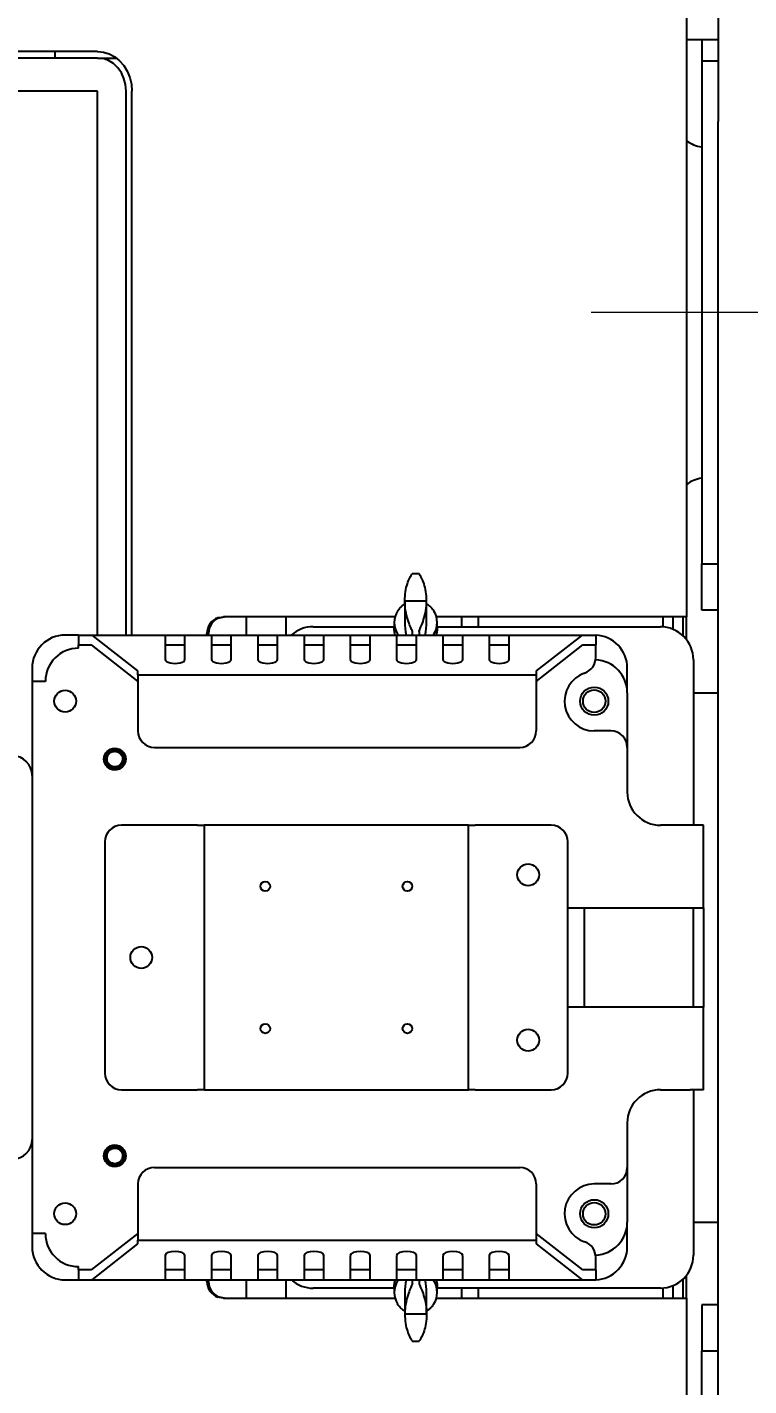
# Model space of a CAD drawing. Header units: millimetres. Extents: x -151 to 542, y -128 to 292.
# Drawn here: x 62.67 to 73.59, y 90.58 to 111.12 of the extents above; entities that cross this region are included whole.
import ezdxf

# ---------------------------------------------------------------- set-up
doc = ezdxf.new("R2010")
doc.units = ezdxf.units.MM
doc.linetypes.add('CENTERX2', pattern=[20.32, 12.7, -2.54, 2.54, -2.54])
doc.styles.add('SLDTEXTSTYLE3', font='TXT', dxfattribs={"width": 0.7})
doc.dimstyles.new('SLDDIMSTYLE3', dxfattribs={"dimtxt": 2.857707, "dimasz": 1.5, "dimexe": 0, "dimexo": 0.0625, "dimgap": 0.714427, "dimtad": 1, "dimlfac": 20, "dimrnd": 1e-09, "dimzin": 12, "dimdsep": 46, "dimtxsty": 'SLDTEXTSTYLE3', "dimsah": 1, "dimcen": 0.09, "dimadec": 0, "dimazin": 3, "dimtfac": 1, "dimtmove": 0, "dimatfit": 0, "dimfxl": 1, "dimfrac": 2, "dimtolj": 1, "dimtzin": 12, "dimarcsym": 0})

# ---------------------------------------------------------------- blocks, each defined once
blk = doc.blocks.new('_D_4')
at = {"color": 7, "linetype": 'Continuous', "lineweight": 18}
for p, q in [((95.481, 111.305), (95.481, 113.305)), ((95.481, 102.305), (95.481, 111.305)), ((95.481, 102.305), (95.481, 100.305))]:
    blk.add_line(p, q, dxfattribs=at)
for points in [[(95.481, 111.305), (95.781, 112.805), (95.181, 112.805)], [(95.481, 102.305), (95.181, 100.805), (95.781, 100.805)]]:
    blk.add_solid(points, dxfattribs=at)
at = {"color": 7, "linetype": 'Continuous', "lineweight": 18, "insert": (92.071, 104.019), "char_height": 2.6458, "attachment_point": 1, "rotation": 90, "style": 'SLDTEXTSTYLE3'}
blk.add_mtext('180', dxfattribs=at)
blk = doc.blocks.new('_D_5')
at = {"color": 7, "linetype": 'Continuous', "lineweight": 18}
for p, q in [((95.481, 91.805), (95.481, 93.805)), ((95.481, 91.805), (95.481, 82.805)), ((95.481, 82.805), (95.481, 80.805))]:
    blk.add_line(p, q, dxfattribs=at)
for points in [[(95.481, 91.805), (95.781, 93.305), (95.181, 93.305)], [(95.481, 82.805), (95.181, 81.305), (95.781, 81.305)]]:
    blk.add_solid(points, dxfattribs=at)
at = {"color": 7, "linetype": 'Continuous', "lineweight": 18, "insert": (92.071, 84.519), "char_height": 2.6458, "attachment_point": 1, "rotation": 90, "style": 'SLDTEXTSTYLE3'}
blk.add_mtext('180', dxfattribs=at)

msp = doc.modelspace()

# ---------------------------------------------------------------- linework, layer by layer
at = {"color": 7, "linetype": 'Continuous', "lineweight": 25}
for p, q in [((73.12476, 114.99821), (73.12476, 109.69501)), ((72.64226, 112.19774), (72.64226, 102.20484)), ((63.73867, 110.75484), (57.33008, 110.75484)), ((63.09226, 110.75484), (63.09226, 110.65484)), ((73.12476, 110.92984), (72.64226, 110.92984)), ((72.87476, 110.92984), (72.87476, 110.60484)), ((63.73867, 110.65484), (57.33008, 110.65484)), ((63.73867, 110.65484), (64.02589, 110.65484)), ((72.87476, 110.60484), (72.87476, 103.00484)), ((73.12476, 110.60484), (72.87476, 110.60484)), ((63.73867, 110.15484), (57.33008, 110.15484)), ((63.73867, 101.92984), (63.73867, 110.15484)), ((64.17168, 101.92984), (64.17168, 110.15484)), ((64.25828, 101.92984), (64.25828, 110.15484)), ((73.12476, 109.25164), (73.12476, 109.69501)), ((73.12476, 84.85805), (73.12476, 109.25164)), ((72.87476, 103.00484), (73.12476, 103.00484)), ((72.87476, 102.30484), (72.87476, 103.00484)), ((68.60172, 102.85564), (68.49779, 102.85564)), ((68.38476, 102.44906), (68.38476, 102.12722)), ((68.38476, 102.44905), (68.71476, 102.44905)), ((68.71476, 102.12722), (68.71476, 102.44906)), ((65.55732, 102.18997), (65.64226, 102.20484)), ((65.58232, 102.18997), (65.55732, 102.18997)), ((65.58232, 102.18997), (65.65876, 102.20484)), ((65.80732, 102.20484), (65.64226, 102.20484)), ((68.23636, 102.20484), (65.80732, 102.20484)), ((65.99226, 101.92984), (65.99226, 102.20484)), ((66.59226, 101.92984), (66.59226, 102.20484)), ((68.22476, 102.11897), (68.22476, 102.0348)), ((72.24226, 102.20484), (68.86315, 102.20484)), ((68.87476, 102.0348), (68.87476, 102.11897)), ((69.24226, 102.20484), (69.24226, 102.05484)), ((69.49226, 102.20484), (69.49226, 102.05484)), ((72.64226, 102.20484), (72.24226, 102.20484)), ((72.29226, 102.05303), (72.29226, 102.20484)), ((72.44226, 102.0163), (72.44226, 102.20484)), ((72.59226, 101.91912), (72.59226, 102.20484)), ((72.64226, 101.86459), (72.64226, 102.20484)), ((73.12476, 102.30484), (72.87476, 102.30484)), ((63.44976, 101.92984), (63.24976, 101.92984)), ((63.44976, 101.92984), (63.44976, 101.77984)), ((63.44976, 101.92984), (63.6578, 101.92984)), ((64.34976, 101.38708), (63.6578, 101.92984)), ((63.6578, 101.92984), (64.76127, 101.92984)), ((64.76127, 101.92984), (64.76127, 101.5588)), ((64.76127, 101.92984), (65.06127, 101.92984)), ((65.06127, 101.5588), (65.06127, 101.92984)), ((65.06127, 101.92984), (65.46127, 101.92984)), ((65.39226, 101.92984), (65.39226, 101.95484)), ((65.41726, 101.92984), (65.41726, 101.95484)), ((65.46127, 101.92984), (65.46127, 101.5588)), ((65.46127, 101.92984), (65.76127, 101.92984)), ((65.76127, 101.5588), (65.76127, 101.92984)), ((65.76127, 101.92984), (66.16127, 101.92984)), ((66.16127, 101.92984), (66.16127, 101.5588)), ((66.16127, 101.92984), (66.46127, 101.92984)), ((66.46127, 101.5588), (66.46127, 101.92984)), ((66.46127, 101.92984), (66.86127, 101.92984)), ((66.86127, 101.92984), (66.86127, 101.5588)), ((66.86127, 101.92984), (67.16127, 101.92984)), ((66.99976, 102.05484), (68.22476, 102.05484)), ((67.16127, 101.5588), (67.16127, 101.92984)), ((67.16127, 101.92984), (67.56127, 101.92984)), ((67.56127, 101.92984), (67.56127, 101.5588)), ((67.56127, 101.92984), (67.86127, 101.92984)), ((67.86127, 101.5588), (67.86127, 101.92984)), ((67.86127, 101.92984), (68.26127, 101.92984)), ((68.22476, 102.02496), (68.22476, 102.00982)), ((68.26127, 101.92984), (68.26127, 101.5588)), ((68.26127, 101.92984), (68.56127, 101.92984)), ((68.28585, 101.92984), (68.27476, 101.94614)), ((68.39976, 101.96533), (68.39976, 101.92984)), ((68.49976, 101.92984), (68.49976, 101.98406)), ((68.56127, 101.5588), (68.56127, 101.92984)), ((68.56127, 101.92984), (68.96127, 101.92984)), ((68.59976, 101.98406), (68.59976, 101.92984)), ((68.69976, 101.92984), (68.69976, 101.96533)), ((68.82476, 101.94614), (68.81201, 101.92984)), ((68.87476, 102.05484), (72.24976, 102.05484)), ((68.87476, 102.00982), (68.87476, 102.02496)), ((68.96127, 101.92984), (68.96127, 101.5588)), ((68.96127, 101.92984), (69.26127, 101.92984)), ((69.26127, 101.5588), (69.26127, 101.92984)), ((69.26127, 101.92984), (69.66127, 101.92984)), ((69.66127, 101.92984), (69.66127, 101.5588)), ((69.66127, 101.92984), (69.96127, 101.92984)), ((69.96127, 101.92984), (71.06474, 101.92984)), ((69.96127, 101.5588), (69.96127, 101.92984)), ((71.06474, 101.92984), (70.37279, 101.38708)), ((71.06474, 101.92984), (71.27279, 101.92984)), ((71.27279, 101.92984), (71.27279, 101.77984)), ((63.44976, 101.77984), (63.64435, 101.77984)), ((63.44976, 101.72984), (63.44976, 101.77984)), ((63.64435, 101.77984), (64.34976, 101.22653)), ((64.76127, 101.77984), (65.06127, 101.77984)), ((65.46127, 101.77984), (65.76127, 101.77984)), ((66.16127, 101.77984), (66.46127, 101.77984)), ((66.86127, 101.77984), (67.16127, 101.77984)), ((67.56127, 101.77984), (67.86127, 101.77984)), ((68.26127, 101.77984), (68.56127, 101.77984)), ((68.96127, 101.77984), (69.26127, 101.77984)), ((69.66127, 101.77984), (69.96127, 101.77984)), ((70.37279, 101.22653), (71.07819, 101.77984)), ((71.07819, 101.77984), (71.27279, 101.77984)), ((71.27279, 101.59203), (71.27279, 101.77984)), ((72.74976, 101.55484), (72.74976, 99.05484)), ((62.74976, 101.42984), (62.74976, 101.22984)), ((64.34976, 101.32984), (64.34976, 101.38708)), ((64.34976, 101.32984), (70.37279, 101.32984)), ((64.34976, 101.32984), (64.34976, 100.47984)), ((70.37279, 101.38708), (70.37279, 101.32984)), ((70.37279, 101.32984), (70.37279, 100.47984)), ((71.74976, 101.05484), (71.74976, 101.42984)), ((62.74976, 101.22984), (62.74976, 99.80484)), ((62.94976, 101.22984), (62.74976, 101.22984)), ((71.74976, 101.05484), (71.74976, 100.22984)), ((72.74976, 101.05484), (73.12476, 101.05484)), ((71.49976, 100.47984), (71.24976, 100.47984)), ((64.59976, 100.22984), (70.12279, 100.22984)), ((71.74976, 100.22984), (71.74976, 99.55484)), ((63.98217, 99.93864), (63.99976, 99.93657)), ((62.74976, 99.80484), (62.74976, 94.30484)), ((65.24976, 99.05484), (64.09976, 99.05484)), ((65.24976, 99.05484), (65.34976, 99.05484)), ((65.34976, 99.05484), (65.34976, 95.05484)), ((65.59976, 99.05484), (65.34976, 99.05484)), ((69.09976, 99.05484), (65.59976, 99.05484)), ((69.34976, 99.05484), (69.09976, 99.05484)), ((69.34976, 95.05484), (69.34976, 99.05484)), ((69.34976, 99.05484), (69.44976, 99.05484)), ((70.59976, 99.05484), (69.44976, 99.05484)), ((72.69976, 99.05484), (72.24976, 99.05484)), ((72.89976, 99.05484), (72.69976, 99.05484)), ((72.89976, 97.80484), (72.89976, 99.05484)), ((63.84976, 98.80484), (63.84976, 95.30484)), ((70.84976, 95.30484), (70.84976, 98.80484)), ((70.84976, 97.80484), (72.69976, 97.80484)), ((71.09976, 96.30484), (71.09976, 97.80484)), ((72.69976, 97.80484), (72.89976, 97.80484)), ((72.74976, 97.55484), (72.74976, 97.80484)), ((72.89976, 97.80484), (72.89976, 97.55484)), ((72.74976, 96.55484), (72.74976, 97.55484)), ((72.89976, 97.55484), (72.89976, 96.55484)), ((72.74976, 96.30484), (72.74976, 96.55484)), ((72.89976, 96.55484), (72.89976, 96.30484)), ((72.69976, 96.30484), (70.84976, 96.30484)), ((72.89976, 96.30484), (72.69976, 96.30484)), ((72.89976, 95.05484), (72.89976, 96.30484)), ((64.09976, 95.05484), (65.24976, 95.05484)), ((65.34976, 95.05484), (65.24976, 95.05484)), ((65.34976, 95.05484), (65.59976, 95.05484)), ((65.59976, 95.05484), (69.09976, 95.05484)), ((69.09976, 95.05484), (69.34976, 95.05484)), ((69.44976, 95.05484), (69.34976, 95.05484)), ((69.44976, 95.05484), (70.59976, 95.05484)), ((72.24976, 95.05484), (72.69976, 95.05484)), ((72.89976, 95.05484), (72.69976, 95.05484)), ((72.74976, 95.05484), (72.74976, 92.55484)), ((71.74976, 94.55484), (71.74976, 93.87984)), ((62.74976, 94.30484), (62.74976, 92.87984)), ((63.98217, 93.93864), (63.99976, 93.93657)), ((64.59976, 93.87984), (70.12279, 93.87984)), ((71.74976, 93.87984), (71.74976, 93.05484)), ((64.34976, 93.62984), (64.34976, 92.77984)), ((70.37279, 93.62984), (70.37279, 92.77984)), ((71.49976, 93.62984), (71.24976, 93.62984)), ((62.94976, 92.87984), (62.74976, 92.87984)), ((62.74976, 92.87984), (62.74976, 92.67984)), ((64.34976, 92.88315), (63.64435, 92.32984)), ((71.07819, 92.32984), (70.37279, 92.88315)), ((71.74976, 92.67984), (71.74976, 93.05484)), ((72.74976, 93.05484), (73.12476, 93.05484)), ((63.6578, 92.17984), (64.34976, 92.7226)), ((64.34976, 92.77984), (70.37279, 92.77984)), ((64.34976, 92.7226), (64.34976, 92.77984)), ((70.37279, 92.77984), (70.37279, 92.7226)), ((70.37279, 92.7226), (71.06474, 92.17984)), ((64.76127, 92.55089), (64.76127, 92.17984)), ((65.06127, 92.17984), (65.06127, 92.55089)), ((65.46127, 92.55089), (65.46127, 92.17984)), ((65.76127, 92.17984), (65.76127, 92.55089)), ((66.16127, 92.55089), (66.16127, 92.17984)), ((66.46127, 92.17984), (66.46127, 92.55089)), ((66.86127, 92.55089), (66.86127, 92.17984)), ((67.16127, 92.17984), (67.16127, 92.55089)), ((67.56127, 92.55089), (67.56127, 92.17984)), ((67.86127, 92.17984), (67.86127, 92.55089)), ((68.26127, 92.55089), (68.26127, 92.17984)), ((68.56127, 92.17984), (68.56127, 92.55089)), ((68.96127, 92.55089), (68.96127, 92.17984)), ((69.26127, 92.17984), (69.26127, 92.55089)), ((69.66127, 92.55089), (69.66127, 92.17984)), ((69.96127, 92.17984), (69.96127, 92.55089)), ((71.27279, 92.32984), (71.27279, 92.51766)), ((63.44976, 92.32984), (63.44976, 92.37984)), ((63.44976, 92.32984), (63.44976, 92.17984)), ((63.64435, 92.32984), (63.44976, 92.32984)), ((65.06127, 92.32984), (64.76127, 92.32984)), ((65.76127, 92.32984), (65.46127, 92.32984)), ((66.46127, 92.32984), (66.16127, 92.32984)), ((67.16127, 92.32984), (66.86127, 92.32984)), ((67.86127, 92.32984), (67.56127, 92.32984)), ((68.56127, 92.32984), (68.26127, 92.32984)), ((69.26127, 92.32984), (68.96127, 92.32984)), ((69.96127, 92.32984), (69.66127, 92.32984)), ((71.27279, 92.32984), (71.07819, 92.32984)), ((71.27279, 92.32984), (71.27279, 92.17984)), ((72.64226, 91.90484), (72.64226, 92.2451)), ((63.24976, 92.17984), (63.44976, 92.17984)), ((63.44976, 92.17984), (63.6578, 92.17984)), ((63.6578, 92.17984), (64.76127, 92.17984)), ((64.76127, 92.17984), (65.06127, 92.17984)), ((65.06127, 92.17984), (65.46127, 92.17984)), ((65.39226, 92.15484), (65.39226, 92.17984)), ((65.41726, 92.15484), (65.41726, 92.17984)), ((65.46127, 92.17984), (65.76127, 92.17984)), ((65.76127, 92.17984), (66.16127, 92.17984)), ((65.99226, 91.90484), (65.99226, 92.17984)), ((66.16127, 92.17984), (66.46127, 92.17984)), ((66.46127, 92.17984), (66.86127, 92.17984)), ((66.59226, 91.90484), (66.59226, 92.17984)), ((66.86127, 92.17984), (67.16127, 92.17984)), ((68.22476, 92.05484), (66.99976, 92.05484)), ((67.16127, 92.17984), (67.56127, 92.17984)), ((67.56127, 92.17984), (67.86127, 92.17984)), ((67.86127, 92.17984), (68.26127, 92.17984)), ((68.22476, 92.09987), (68.22476, 92.08473)), ((68.22476, 92.07489), (68.22476, 91.99072)), ((68.26127, 92.17984), (68.56127, 92.17984)), ((68.27476, 92.16355), (68.28751, 92.17984)), ((68.39976, 92.17984), (68.39976, 92.14436)), ((68.49976, 92.12563), (68.49976, 92.17984)), ((68.56127, 92.17984), (68.96127, 92.17984)), ((68.59976, 92.17984), (68.59976, 92.12563)), ((68.69976, 92.14436), (68.69976, 92.17984)), ((68.81366, 92.17984), (68.82476, 92.16355)), ((68.87476, 92.08473), (68.87476, 92.09987)), ((68.87476, 91.99072), (68.87476, 92.07489)), ((72.24976, 92.05484), (68.87476, 92.05484)), ((68.96127, 92.17984), (69.26127, 92.17984)), ((69.24226, 92.05484), (69.24226, 91.90484)), ((69.26127, 92.17984), (69.66127, 92.17984)), ((69.49226, 92.05484), (69.49226, 91.90484)), ((69.66127, 92.17984), (69.96127, 92.17984)), ((69.96127, 92.17984), (71.06474, 92.17984)), ((71.06474, 92.17984), (71.27279, 92.17984)), ((72.29226, 91.90484), (72.29226, 92.05665)), ((72.44226, 91.90484), (72.44226, 92.09339)), ((72.59226, 91.90484), (72.59226, 92.19057)), ((65.64226, 91.90484), (65.55732, 91.91971)), ((65.58232, 91.91971), (65.55732, 91.91971)), ((65.65876, 91.90484), (65.58232, 91.91971)), ((65.64226, 91.90484), (65.80732, 91.90484)), ((65.80732, 91.90484), (68.23636, 91.90484)), ((68.38476, 91.98247), (68.38476, 91.66062)), ((68.71476, 91.66062), (68.71476, 91.98247)), ((68.86315, 91.90484), (72.24226, 91.90484)), ((72.24226, 91.90484), (72.64226, 91.90484)), ((72.64226, 91.90484), (72.64226, 81.91195)), ((68.71476, 91.66064), (68.38476, 91.66064)), ((73.12476, 91.80484), (72.87476, 91.80484)), ((72.87476, 91.80484), (72.87476, 91.10484)), ((68.49779, 91.25405), (68.60172, 91.25405)), ((72.87476, 91.10484), (73.12476, 91.10484)), ((72.87476, 83.50484), (72.87476, 91.10484))]:
    msp.add_line(p, q, dxfattribs=at)
at = {"color": 7, "linetype": 'CENTERX2', "lineweight": 18}
msp.add_line((129.62476, 106.80484), (70.87476, 106.80484), dxfattribs=at)
at = {"color": 7, "linetype": 'Continuous', "lineweight": 25, "flags": 128}
for points in [[(63.73867, 110.75484), (63.8289, 110.74573), (63.91639, 110.71866), (63.99847, 110.67446), (64.07267, 110.61447), (64.13672, 110.54052), (64.18867, 110.45484), (64.22695, 110.36006), (64.25039, 110.25903), (64.25828, 110.15484)], [(64.17168, 110.15484), (64.16336, 110.25239), (64.13872, 110.34619), (64.0987, 110.43263), (64.04485, 110.5084), (63.97924, 110.57058), (63.90437, 110.61678), (63.82314, 110.64524), (63.73867, 110.65484)], [(68.22476, 102.00982), (68.23079, 101.94762), (68.23479, 101.92984)], [(68.86472, 101.92984), (68.86872, 101.94762), (68.87476, 102.00982)], [(68.23479, 92.17984), (68.23079, 92.16207), (68.22476, 92.09987)], [(68.87476, 92.09987), (68.86872, 92.16207), (68.86472, 92.17984)]]:
    msp.add_lwpolyline(points, dxfattribs=at)
at = {"color": 7, "linetype": 'Continuous', "lineweight": 25}
for centre, radius in [((63.24976, 100.92984), 0.165), ((71.24976, 100.92984), 0.2125), ((71.24976, 100.92984), 0.17), ((63.99976, 100.05484), 0.165), ((70.24976, 98.30484), 0.165), ((66.27476, 98.12984), 0.0725), ((68.42476, 98.12984), 0.0725), ((64.39976, 97.05484), 0.165), ((66.27476, 95.97984), 0.0725), ((68.42476, 95.97984), 0.0725), ((70.24976, 95.80484), 0.165), ((63.99976, 94.05484), 0.165), ((63.24976, 93.17984), 0.165), ((71.24976, 93.17984), 0.2125), ((71.24976, 93.17984), 0.17)]:
    msp.add_circle(centre, radius, dxfattribs=at)
for centre, radius, start, end in [((72.94226, 109.80484), 0.5, 233.130102, 262.24138), ((72.94226, 103.80484), 0.5, 97.75862, 126.869898), ((65.64226, 101.95484), 0.25, 109.861397, 180), ((65.66726, 101.95484), 0.25, 109.861397, 180), ((68.54847, 102.11897), 0.32371, 147.730772, 212.269228), ((69.26595, 102.12723), 0.88119, 180.000355, 192.943837), ((67.83356, 102.12723), 0.88119, 347.056163, 359.999645), ((68.55105, 102.11897), 0.32371, 327.730772, 32.269228), ((63.24976, 101.42984), 0.5, 90, 180), ((66.99976, 101.55484), 0.5, 90, 131.409622), ((71.24976, 101.42984), 0.5, 0, 87.359977), ((72.24976, 101.55484), 0.5, 0, 90), ((63.44976, 101.22984), 0.5, 90, 180), ((71.02279, 101.59203), 0.25, 288.919675, 0), ((71.24976, 101.05484), 0.5, 0, 87.685963), ((71.24976, 100.92984), 0.45, 108.919675, 270), ((64.59976, 100.47984), 0.25, 180, 270), ((70.12279, 100.47984), 0.25, 270, 0), ((71.49976, 100.22984), 0.25, 0, 90), ((62.44976, 99.80484), 0.3, 0, 90), ((63.99976, 100.05484), 0.15, 315, 270), ((63.99976, 100.05484), 0.15, 270, 315), ((72.24976, 99.55484), 0.5, 180, 270), ((64.09976, 98.80484), 0.25, 90, 180), ((70.59976, 98.80484), 0.25, 0, 90), ((64.09976, 95.30484), 0.25, 180, 270), ((70.59976, 95.30484), 0.25, 270, 0), ((72.24976, 94.55484), 0.5, 90, 180), ((62.44976, 94.30484), 0.3, 270, 0), ((63.99976, 94.05484), 0.15, 90, 270), ((63.99974, 94.05327), 0.1489, 137.932998, 315.430272), ((63.99976, 94.05484), 0.15, 315, 90), ((63.99976, 94.05484), 0.15, 270, 315), ((64.59976, 93.62984), 0.25, 90, 180), ((70.12279, 93.62984), 0.25, 0, 90), ((71.49976, 93.87984), 0.25, 270, 0), ((71.24976, 93.17984), 0.45, 90, 251.080325), ((63.44976, 92.87984), 0.5, 180, 270), ((71.24976, 93.05484), 0.5, 272.314037, 0), ((63.24976, 92.67984), 0.5, 180, 270), ((71.02279, 92.51766), 0.25, 0, 71.080325), ((71.24976, 92.67984), 0.5, 272.640023, 0), ((72.24976, 92.55484), 0.5, 270, 0), ((65.64226, 92.15484), 0.25, 180, 250.138603), ((65.66726, 92.15484), 0.25, 180, 250.138603), ((66.99976, 92.55484), 0.5, 228.590378, 270), ((68.54847, 91.99072), 0.32371, 147.730772, 212.269228), ((69.26595, 91.98246), 0.88119, 167.056163, 179.999645), ((67.83356, 91.98246), 0.88119, 0.000355, 12.943837), ((68.55105, 91.99072), 0.32371, 327.730772, 32.269228)]:
    msp.add_arc(centre, radius, start, end, dxfattribs=at)
for centre, start_param, end_param in [((64.91127, 101.5588), 3.14159265, 6.28318531), ((65.61127, 101.5588), 3.14159265, 6.28318531), ((66.31127, 101.5588), 3.14159265, 6.28318531), ((67.01127, 101.5588), 3.14159265, 6.28318531), ((67.71127, 101.5588), 3.14159265, 6.28318531), ((68.41127, 101.5588), 3.14159265, 6.28318531), ((69.11127, 101.5588), 3.14159265, 6.28318531), ((69.81127, 101.5588), 3.14159265, 6.28318531), ((64.91127, 92.55089), 0, 3.14159265), ((65.61127, 92.55089), 0, 3.14159265), ((66.31127, 92.55089), 0, 3.14159265), ((67.01127, 92.55089), 0, 3.14159265), ((67.71127, 92.55089), 0, 3.14159265), ((68.41127, 92.55089), 0, 3.14159265), ((69.11127, 92.55089), 0, 3.14159265), ((69.81127, 92.55089), 0, 3.14159265)]:
    msp.add_ellipse(centre, major_axis=(0.15, 0), ratio=0.38159377, start_param=start_param, end_param=end_param, dxfattribs=at)
for points, knots in [([(68.38476, 102.44905), (68.38703, 102.49581), (68.39156, 102.58922), (68.42371, 102.7101), (68.46272, 102.80289), (68.49295, 102.85157), (68.4966, 102.8527), (68.49779, 102.85307)], [0, 0, 0, 0, 0.21078122, 0.42104609, 0.64459737, 0.88384265, 1, 1, 1, 1]), ([(68.71476, 102.44905), (68.71249, 102.49581), (68.70795, 102.58922), (68.6758, 102.7101), (68.63679, 102.80289), (68.60656, 102.85157), (68.60291, 102.8527), (68.60172, 102.85307)], [0, 0, 0, 0, 0.210781222, 0.421046094, 0.644597369, 0.883842648, 1, 1, 1, 1]), ([(68.27476, 102.2918), (68.2871, 102.30912), (68.30903, 102.3399), (68.34709, 102.37507), (68.37431, 102.39525), (68.38267, 102.40125), (68.38476, 102.40275)], [0, 0, 0, 0, 0.35456063, 0.63016026, 0.90782922, 1, 1, 1, 1]), ([(68.49976, 101.98406), (68.49721, 101.99151), (68.49213, 102.0064), (68.45776, 102.08174), (68.4186, 102.19174), (68.38941, 102.32256), (68.3861, 102.41269), (68.38476, 102.44905)], [0, 0, 0, 0, 0.20045641, 0.40026035, 0.6161967, 0.84515722, 1, 1, 1, 1]), ([(68.59976, 101.98406), (68.6023, 101.99151), (68.60738, 102.0064), (68.64176, 102.08174), (68.68092, 102.19174), (68.7101, 102.32256), (68.71342, 102.41269), (68.71476, 102.44905)], [0, 0, 0, 0, 0.20045641, 0.40026035, 0.6161967, 0.84515722, 1, 1, 1, 1]), ([(68.71476, 102.40273), (68.71675, 102.4013), (68.72373, 102.3963), (68.74476, 102.38093), (68.77729, 102.35264), (68.80546, 102.32107), (68.82074, 102.29789), (68.82476, 102.2918)], [0, 0, 0, 0, 0.08565859, 0.30012544, 0.53006402, 0.87656345, 1, 1, 1, 1]), ([(68.2334, 101.95524), (68.23344, 101.95511), (68.23389, 101.95377), (68.23291, 101.95906), (68.23058, 101.97112), (68.22747, 101.99053), (68.22516, 102.01281), (68.22488, 102.02808), (68.22476, 102.0348)], [0, 0, 0, 0, 0.02152463, 0.22293937, 0.42353434, 0.6286481, 0.83669381, 1, 1, 1, 1]), ([(68.22498, 102.02496), (68.22496, 102.01991), (68.22491, 102.00661), (68.22686, 101.98696), (68.2299, 101.9682), (68.23154, 101.9616), (68.23237, 101.95826)], [0, 0, 0, 0, 0.16719032, 0.44003144, 0.71717176, 1, 1, 1, 1]), ([(68.87476, 102.0348), (68.87457, 102.02645), (68.87418, 102.00976), (68.87151, 101.98679), (68.86844, 101.96843), (68.86615, 101.95682), (68.86574, 101.9535), (68.86733, 101.95857), (68.87023, 101.97132), (68.8731, 101.99073), (68.87479, 102.00986), (68.87459, 102.02167), (68.87453, 102.02496)], [0, 0, 0, 0, 0.10545842, 0.21085266, 0.31792596, 0.42630481, 0.53279968, 0.63713954, 0.74241626, 0.85022842, 0.95829074, 1, 1, 1, 1]), ([(63.99976, 99.93657), (64.0133, 99.93735), (64.04039, 99.93892), (64.07717, 99.95815), (64.10593, 99.98771), (64.12378, 100.02565), (64.12812, 100.06786), (64.11844, 100.1098), (64.09527, 100.14666), (64.06078, 100.17433), (64.02686, 100.18652), (63.9926, 100.19016), (63.95741, 100.18617), (63.91676, 100.16753), (63.88313, 100.13504), (63.86157, 100.09301), (63.85506, 100.04568), (63.8644, 99.9982), (63.88903, 99.95589), (63.92672, 99.92382), (63.9659, 99.90776), (63.99105, 99.90562), (63.99976, 99.90487)], [0, 0, 0, 0, 0.04801505, 0.09608329, 0.14419101, 0.19328132, 0.24298656, 0.29306813, 0.34435936, 0.39561507, 0.44832615, 0.47051438, 0.51846502, 0.57284644, 0.6272932, 0.68251319, 0.73855386, 0.79477993, 0.85240472, 0.91000219, 0.96885392, 1, 1, 1, 1]), ([(63.905, 99.98531), (63.90014, 99.993), (63.88512, 100.01679), (63.87804, 100.06597), (63.8974, 100.12189), (63.94121, 100.16225), (63.99872, 100.17721), (64.05649, 100.16321), (64.10092, 100.12366), (64.12141, 100.06783), (64.1132, 100.0091), (64.07798, 99.96051), (64.02543, 99.93659), (63.98051, 99.9332), (63.96214, 99.94467), (63.95988, 99.94607)], [0, 0, 0, 0, 0.041005545, 0.1268296, 0.213561328, 0.299133554, 0.385453871, 0.471774188, 0.557346413, 0.644078141, 0.729902196, 0.815726251, 0.902457979, 0.988030205, 1, 1, 1, 1]), ([(63.99976, 99.91966), (63.98671, 99.92267), (63.95962, 99.9289), (63.92603, 99.95277), (63.91162, 99.97507), (63.905, 99.98531)], [0, 0, 0, 0, 0.33460151, 0.69449915, 1, 1, 1, 1]), ([(63.905, 99.98531), (63.90758, 99.98204), (63.9183, 99.96844), (63.94315, 99.94863), (63.96909, 99.94199), (63.98217, 99.93864)], [0, 0, 0, 0, 0.135851449, 0.564033845, 1, 1, 1, 1]), ([(64.10582, 99.94878), (64.09466, 99.94142), (64.07009, 99.92523), (64.03216, 99.91716), (64.008, 99.91903), (63.99976, 99.91966)], [0, 0, 0, 0, 0.35438024, 0.77975187, 1, 1, 1, 1]), ([(63.99976, 99.90484), (64.01662, 99.90652), (64.05034, 99.90986), (64.08551, 99.92985), (64.10181, 99.94504), (64.10582, 99.94878)], [0, 0, 0, 0, 0.42982859, 0.85967758, 1, 1, 1, 1]), ([(63.99976, 94.18896), (63.98626, 94.18827), (63.95745, 94.18679), (63.91675, 94.16736), (63.88313, 94.13509), (63.86157, 94.093), (63.85506, 94.04569), (63.8644, 93.99819), (63.88903, 93.95589), (63.92672, 93.92382), (63.9659, 93.90776), (63.99105, 93.90562), (63.99976, 93.90487)], [0, 0, 0, 0, 0.0905608, 0.19326693, 0.29609646, 0.40038634, 0.50622619, 0.61241617, 0.72124781, 0.83002784, 0.94117671, 1, 1, 1, 1]), ([(63.905, 93.98531), (63.90014, 93.993), (63.88512, 94.01679), (63.87804, 94.06597), (63.8974, 94.12189), (63.94121, 94.16225), (63.99872, 94.17721), (64.05649, 94.16321), (64.10092, 94.12366), (64.12141, 94.06783), (64.1132, 94.0091), (64.07798, 93.96051), (64.02543, 93.93659), (63.98051, 93.9332), (63.96214, 93.94467), (63.95988, 93.94607)], [0, 0, 0, 0, 0.04100555, 0.1268296, 0.21356133, 0.29913355, 0.38545387, 0.47177419, 0.55734641, 0.64407814, 0.7299022, 0.81572625, 0.90245798, 0.9880302, 1, 1, 1, 1]), ([(63.99976, 93.93657), (64.0133, 93.93735), (64.04039, 93.93892), (64.07717, 93.95815), (64.10593, 93.98771), (64.12378, 94.02565), (64.12812, 94.06786), (64.11844, 94.1098), (64.09527, 94.14669), (64.06077, 94.17423), (64.02688, 94.18683), (64.00595, 94.18848), (63.99976, 94.18896)], [0, 0, 0, 0, 0.10204801, 0.20420905, 0.30645399, 0.41078728, 0.5164275, 0.62286753, 0.73187851, 0.84081398, 0.95284262, 1, 1, 1, 1]), ([(63.99976, 93.91966), (63.98671, 93.92267), (63.95962, 93.9289), (63.92603, 93.95277), (63.91162, 93.97507), (63.905, 93.98531)], [0, 0, 0, 0, 0.33460151, 0.69449915, 1, 1, 1, 1]), ([(63.905, 93.98531), (63.90758, 93.98204), (63.9183, 93.96844), (63.94315, 93.94863), (63.96909, 93.94199), (63.98217, 93.93864)], [0, 0, 0, 0, 0.13585145, 0.56403384, 1, 1, 1, 1]), ([(64.10582, 93.94878), (64.09466, 93.94142), (64.07009, 93.92523), (64.03216, 93.91716), (64.008, 93.91903), (63.99976, 93.91966)], [0, 0, 0, 0, 0.35438024, 0.77975187, 1, 1, 1, 1]), ([(68.22476, 92.07489), (68.22495, 92.08324), (68.22533, 92.09993), (68.22801, 92.1229), (68.23107, 92.14126), (68.23337, 92.15287), (68.23377, 92.15619), (68.23218, 92.15112), (68.22929, 92.13837), (68.22641, 92.11896), (68.22472, 92.09983), (68.22493, 92.08802), (68.22498, 92.08473)], [0, 0, 0, 0, 0.10545842, 0.21085266, 0.31792596, 0.42630481, 0.53279968, 0.63713954, 0.74241626, 0.85022842, 0.95829074, 1, 1, 1, 1]), ([(68.49976, 92.12563), (68.49721, 92.11818), (68.49213, 92.10329), (68.45776, 92.02795), (68.4186, 91.91794), (68.38941, 91.78713), (68.3861, 91.697), (68.38476, 91.66064)], [0, 0, 0, 0, 0.20045641, 0.40026035, 0.6161967, 0.84515722, 1, 1, 1, 1]), ([(68.59976, 92.12563), (68.6023, 92.11818), (68.60738, 92.10329), (68.64176, 92.02795), (68.68092, 91.91794), (68.7101, 91.78713), (68.71342, 91.697), (68.71476, 91.66064)], [0, 0, 0, 0, 0.20045641, 0.40026035, 0.6161967, 0.84515722, 1, 1, 1, 1]), ([(68.86611, 92.15444), (68.86607, 92.15457), (68.86563, 92.15592), (68.8666, 92.15062), (68.86894, 92.13857), (68.87204, 92.11915), (68.87435, 92.09688), (68.87463, 92.08161), (68.87476, 92.07489)], [0, 0, 0, 0, 0.02152463, 0.22293937, 0.42353434, 0.6286481, 0.83669381, 1, 1, 1, 1]), ([(68.87453, 92.08473), (68.87455, 92.08978), (68.8746, 92.10308), (68.87265, 92.12273), (68.86961, 92.14149), (68.86797, 92.14809), (68.86714, 92.15142)], [0, 0, 0, 0, 0.16719032, 0.44003144, 0.71717176, 1, 1, 1, 1]), ([(68.38476, 91.70696), (68.38276, 91.70838), (68.37579, 91.71339), (68.35475, 91.72875), (68.32222, 91.75705), (68.29405, 91.78862), (68.27877, 91.8118), (68.27476, 91.81789)], [0, 0, 0, 0, 0.08565859, 0.30012544, 0.53006402, 0.87656345, 1, 1, 1, 1]), ([(68.38476, 91.66064), (68.38703, 91.61388), (68.39156, 91.52047), (68.42371, 91.39958), (68.46272, 91.3068), (68.49295, 91.25812), (68.4966, 91.25699), (68.49779, 91.25662)], [0, 0, 0, 0, 0.210781222, 0.421046094, 0.644597369, 0.883842648, 1, 1, 1, 1]), ([(68.71476, 91.66064), (68.71249, 91.61388), (68.70795, 91.52047), (68.6758, 91.39958), (68.63679, 91.3068), (68.60656, 91.25812), (68.60291, 91.25699), (68.60172, 91.25662)], [0, 0, 0, 0, 0.21078122, 0.42104609, 0.64459737, 0.88384265, 1, 1, 1, 1]), ([(68.82476, 91.81789), (68.81242, 91.80057), (68.79048, 91.76979), (68.75242, 91.73462), (68.7252, 91.71444), (68.71684, 91.70843), (68.71476, 91.70694)], [0, 0, 0, 0, 0.35456063, 0.63016026, 0.90782922, 1, 1, 1, 1])]:
    msp.add_open_spline(points, degree=3, knots=knots, dxfattribs=at)

# ---------------------------------------------------------------- dimensions: what is measured, and where the dimension line sits
at = {"color": 7, "linetype": 'Continuous', "lineweight": 18}
for base, p1, p2, picture, middle in [((95.48129, 111.30484), (72.87476, 102.30484), (72.87476, 111.30484), '_D_4', (95.48129, 106.80484)), ((95.48129, 82.80484), (72.87476, 91.80484), (72.87476, 82.80484), '_D_5', (95.48129, 87.30484))]:
    dim = msp.add_linear_dim(base=base, p1=p1, p2=p2, angle=90, dimstyle='SLDDIMSTYLE3', dxfattribs=at)
    dim.commit()
    dim.dimension.update_dxf_attribs({"geometry": picture, "text_midpoint": middle, "dimtype": 160})

doc.saveas('drawing.dxf')
